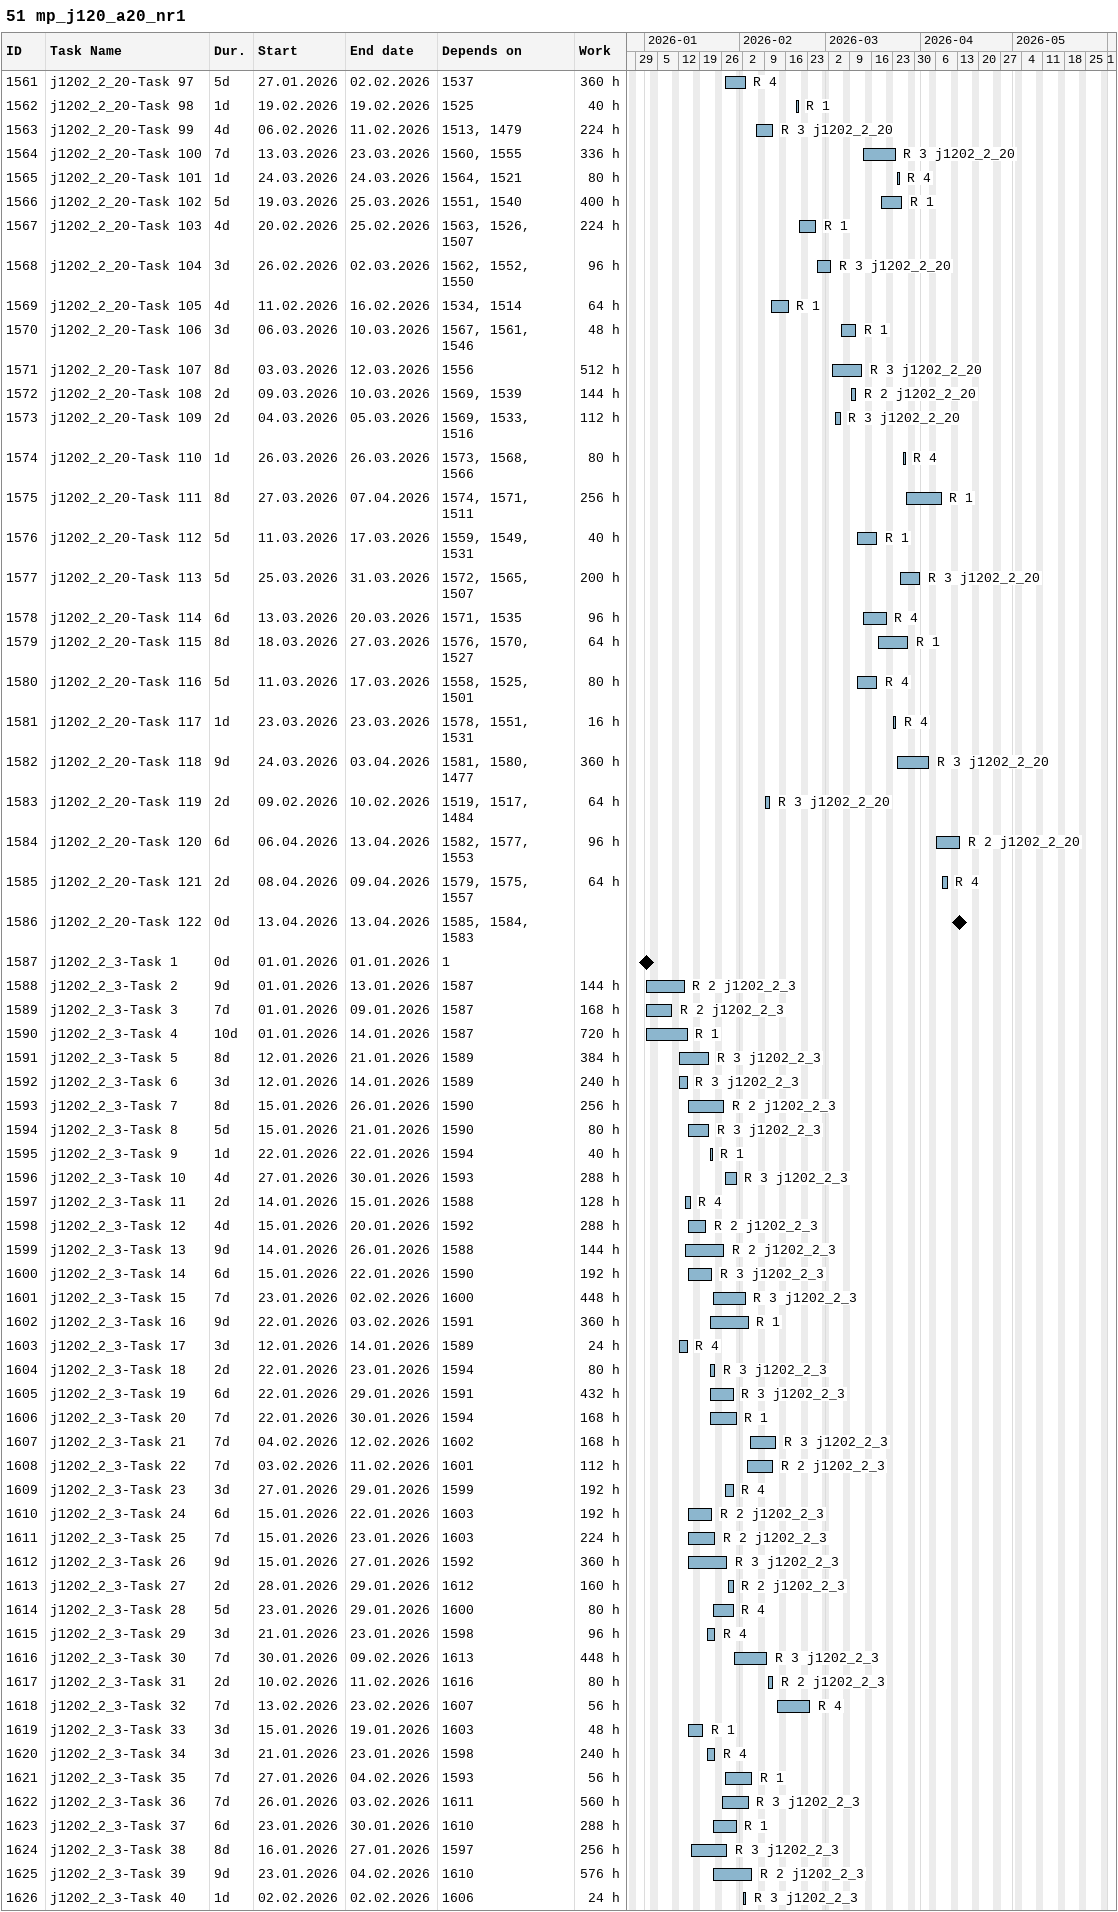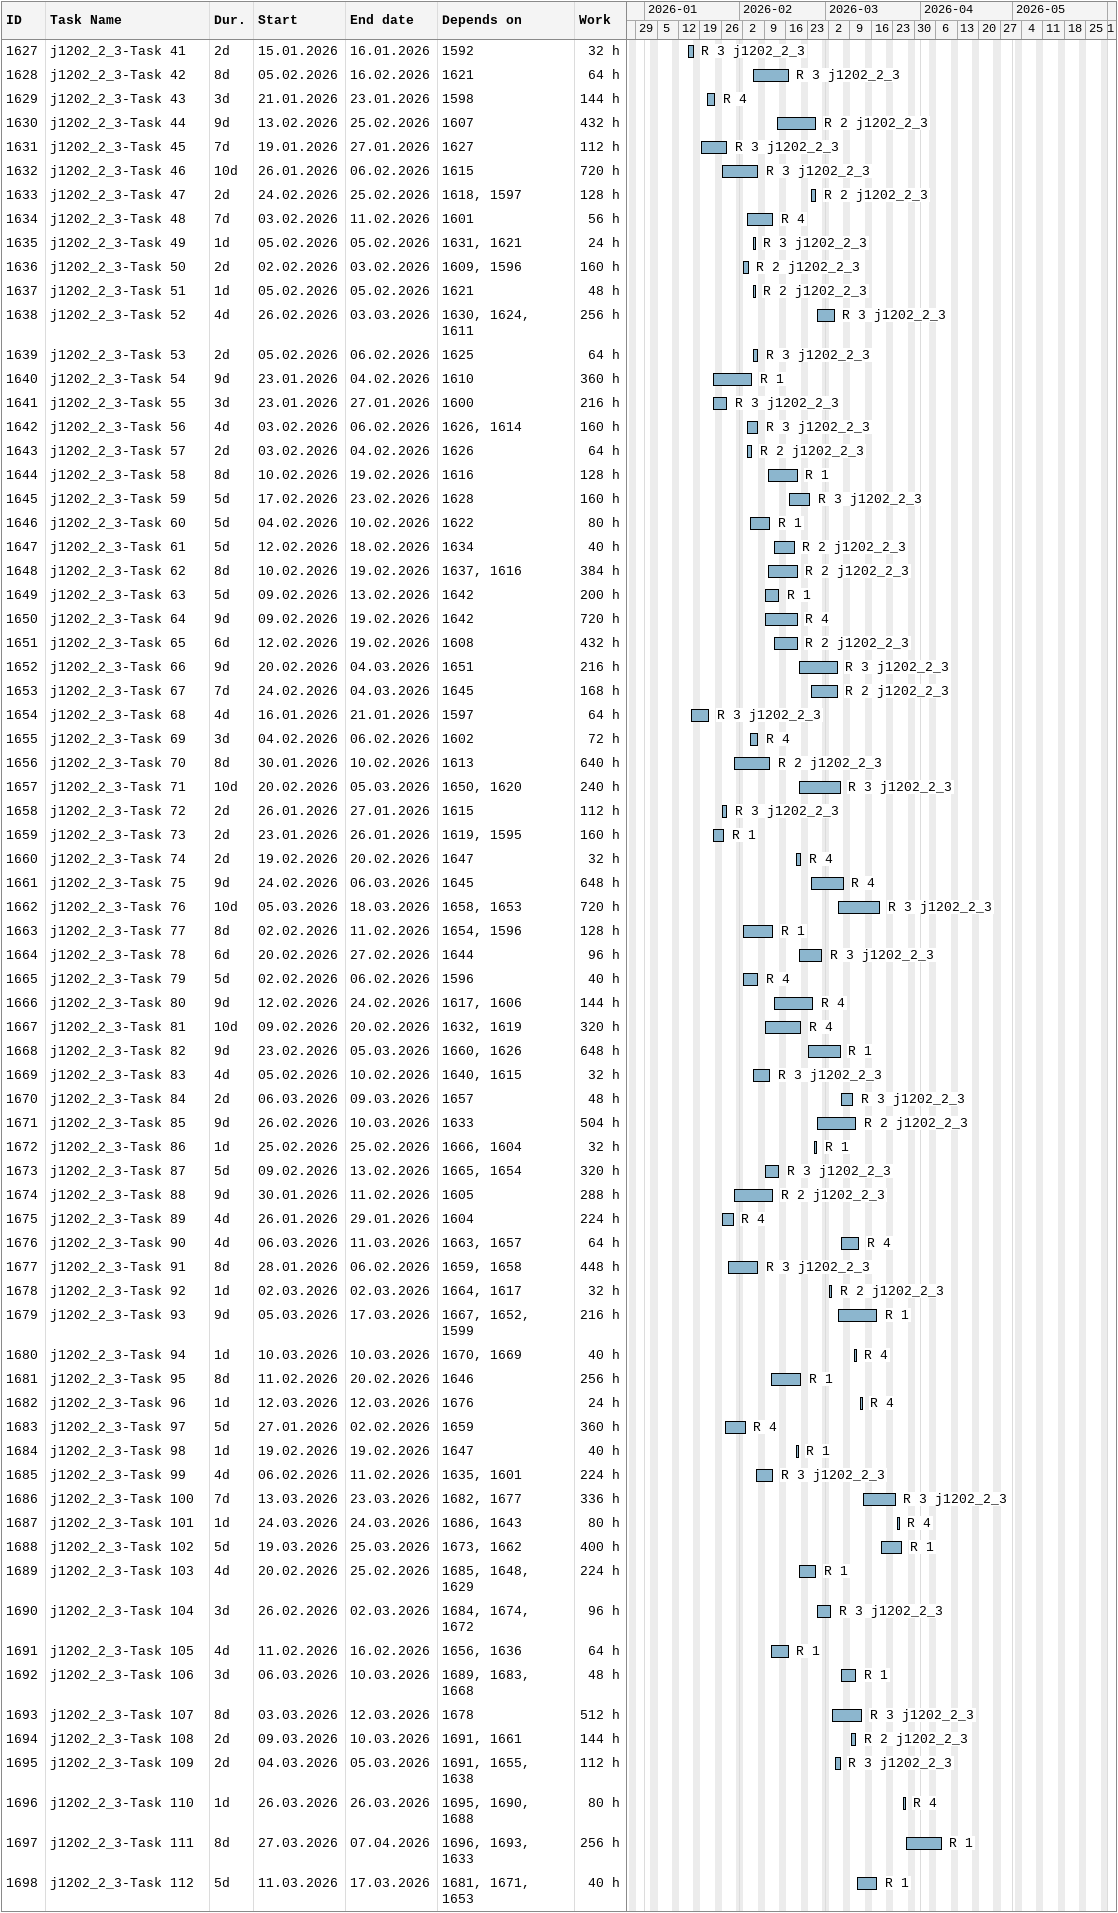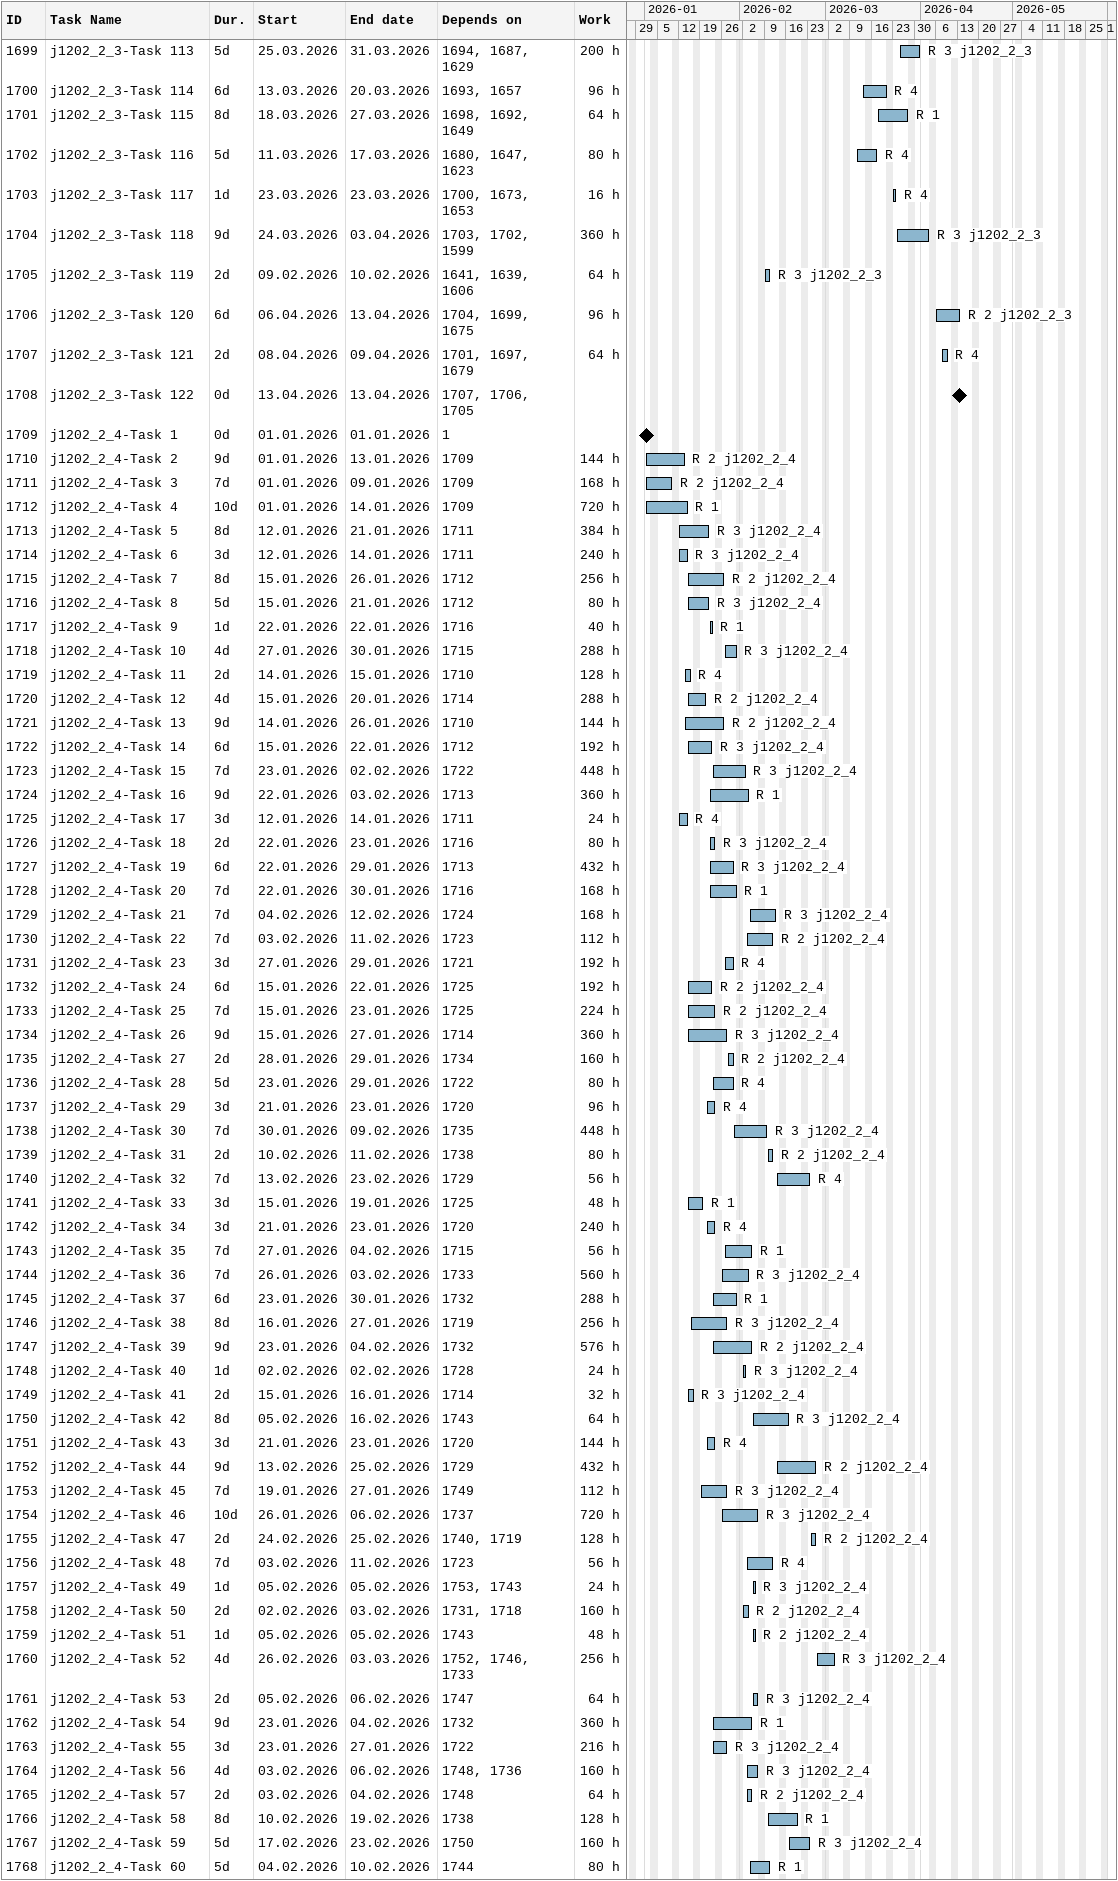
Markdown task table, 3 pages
51 mp_j120_a20_nr1

| ID | Task | Duration | Start | Finish | Predecessors | Resources | Work (h) |
|---|---|---|---|---|---|---|---|
| 1561 | j1202_2_20-Task 97 | 5d | 2026-01-27 | 2026-02-02 | 1537 | R 4 | 360 |
| 1562 | j1202_2_20-Task 98 | 1d | 2026-02-19 | 2026-02-19 | 1525 | R 1 | 40 |
| 1563 | j1202_2_20-Task 99 | 4d | 2026-02-06 | 2026-02-11 | 1513, 1479 | R 3 j1202_2_20 | 224 |
| 1564 | j1202_2_20-Task 100 | 7d | 2026-03-13 | 2026-03-23 | 1560, 1555 | R 3 j1202_2_20 | 336 |
| 1565 | j1202_2_20-Task 101 | 1d | 2026-03-24 | 2026-03-24 | 1564, 1521 | R 4 | 80 |
| 1566 | j1202_2_20-Task 102 | 5d | 2026-03-19 | 2026-03-25 | 1551, 1540 | R 1 | 400 |
| 1567 | j1202_2_20-Task 103 | 4d | 2026-02-20 | 2026-02-25 | 1563, 1526, 1507 | R 1 | 224 |
| 1568 | j1202_2_20-Task 104 | 3d | 2026-02-26 | 2026-03-02 | 1562, 1552, 1550 | R 3 j1202_2_20 | 96 |
| 1569 | j1202_2_20-Task 105 | 4d | 2026-02-11 | 2026-02-16 | 1534, 1514 | R 1 | 64 |
| 1570 | j1202_2_20-Task 106 | 3d | 2026-03-06 | 2026-03-10 | 1567, 1561, 1546 | R 1 | 48 |
| 1571 | j1202_2_20-Task 107 | 8d | 2026-03-03 | 2026-03-12 | 1556 | R 3 j1202_2_20 | 512 |
| 1572 | j1202_2_20-Task 108 | 2d | 2026-03-09 | 2026-03-10 | 1569, 1539 | R 2 j1202_2_20 | 144 |
| 1573 | j1202_2_20-Task 109 | 2d | 2026-03-04 | 2026-03-05 | 1569, 1533, 1516 | R 3 j1202_2_20 | 112 |
| 1574 | j1202_2_20-Task 110 | 1d | 2026-03-26 | 2026-03-26 | 1573, 1568, 1566 | R 4 | 80 |
| 1575 | j1202_2_20-Task 111 | 8d | 2026-03-27 | 2026-04-07 | 1574, 1571, 1511 | R 1 | 256 |
| 1576 | j1202_2_20-Task 112 | 5d | 2026-03-11 | 2026-03-17 | 1559, 1549, 1531 | R 1 | 40 |
| 1577 | j1202_2_20-Task 113 | 5d | 2026-03-25 | 2026-03-31 | 1572, 1565, 1507 | R 3 j1202_2_20 | 200 |
| 1578 | j1202_2_20-Task 114 | 6d | 2026-03-13 | 2026-03-20 | 1571, 1535 | R 4 | 96 |
| 1579 | j1202_2_20-Task 115 | 8d | 2026-03-18 | 2026-03-27 | 1576, 1570, 1527 | R 1 | 64 |
| 1580 | j1202_2_20-Task 116 | 5d | 2026-03-11 | 2026-03-17 | 1558, 1525, 1501 | R 4 | 80 |
| 1581 | j1202_2_20-Task 117 | 1d | 2026-03-23 | 2026-03-23 | 1578, 1551, 1531 | R 4 | 16 |
| 1582 | j1202_2_20-Task 118 | 9d | 2026-03-24 | 2026-04-03 | 1581, 1580, 1477 | R 3 j1202_2_20 | 360 |
| 1583 | j1202_2_20-Task 119 | 2d | 2026-02-09 | 2026-02-10 | 1519, 1517, 1484 | R 3 j1202_2_20 | 64 |
| 1584 | j1202_2_20-Task 120 | 6d | 2026-04-06 | 2026-04-13 | 1582, 1577, 1553 | R 2 j1202_2_20 | 96 |
| 1585 | j1202_2_20-Task 121 | 2d | 2026-04-08 | 2026-04-09 | 1579, 1575, 1557 | R 4 | 64 |
| 1586 | j1202_2_20-Task 122 | 0d | 2026-04-13 | 2026-04-13 | 1585, 1584, 1583 |  |  |
| 1587 | j1202_2_3-Task 1 | 0d | 2026-01-01 | 2026-01-01 | 1 |  |  |
| 1588 | j1202_2_3-Task 2 | 9d | 2026-01-01 | 2026-01-13 | 1587 | R 2 j1202_2_3 | 144 |
| 1589 | j1202_2_3-Task 3 | 7d | 2026-01-01 | 2026-01-09 | 1587 | R 2 j1202_2_3 | 168 |
| 1590 | j1202_2_3-Task 4 | 10d | 2026-01-01 | 2026-01-14 | 1587 | R 1 | 720 |
| 1591 | j1202_2_3-Task 5 | 8d | 2026-01-12 | 2026-01-21 | 1589 | R 3 j1202_2_3 | 384 |
| 1592 | j1202_2_3-Task 6 | 3d | 2026-01-12 | 2026-01-14 | 1589 | R 3 j1202_2_3 | 240 |
| 1593 | j1202_2_3-Task 7 | 8d | 2026-01-15 | 2026-01-26 | 1590 | R 2 j1202_2_3 | 256 |
| 1594 | j1202_2_3-Task 8 | 5d | 2026-01-15 | 2026-01-21 | 1590 | R 3 j1202_2_3 | 80 |
| 1595 | j1202_2_3-Task 9 | 1d | 2026-01-22 | 2026-01-22 | 1594 | R 1 | 40 |
| 1596 | j1202_2_3-Task 10 | 4d | 2026-01-27 | 2026-01-30 | 1593 | R 3 j1202_2_3 | 288 |
| 1597 | j1202_2_3-Task 11 | 2d | 2026-01-14 | 2026-01-15 | 1588 | R 4 | 128 |
| 1598 | j1202_2_3-Task 12 | 4d | 2026-01-15 | 2026-01-20 | 1592 | R 2 j1202_2_3 | 288 |
| 1599 | j1202_2_3-Task 13 | 9d | 2026-01-14 | 2026-01-26 | 1588 | R 2 j1202_2_3 | 144 |
| 1600 | j1202_2_3-Task 14 | 6d | 2026-01-15 | 2026-01-22 | 1590 | R 3 j1202_2_3 | 192 |
| 1601 | j1202_2_3-Task 15 | 7d | 2026-01-23 | 2026-02-02 | 1600 | R 3 j1202_2_3 | 448 |
| 1602 | j1202_2_3-Task 16 | 9d | 2026-01-22 | 2026-02-03 | 1591 | R 1 | 360 |
| 1603 | j1202_2_3-Task 17 | 3d | 2026-01-12 | 2026-01-14 | 1589 | R 4 | 24 |
| 1604 | j1202_2_3-Task 18 | 2d | 2026-01-22 | 2026-01-23 | 1594 | R 3 j1202_2_3 | 80 |
| 1605 | j1202_2_3-Task 19 | 6d | 2026-01-22 | 2026-01-29 | 1591 | R 3 j1202_2_3 | 432 |
| 1606 | j1202_2_3-Task 20 | 7d | 2026-01-22 | 2026-01-30 | 1594 | R 1 | 168 |
| 1607 | j1202_2_3-Task 21 | 7d | 2026-02-04 | 2026-02-12 | 1602 | R 3 j1202_2_3 | 168 |
| 1608 | j1202_2_3-Task 22 | 7d | 2026-02-03 | 2026-02-11 | 1601 | R 2 j1202_2_3 | 112 |
| 1609 | j1202_2_3-Task 23 | 3d | 2026-01-27 | 2026-01-29 | 1599 | R 4 | 192 |
| 1610 | j1202_2_3-Task 24 | 6d | 2026-01-15 | 2026-01-22 | 1603 | R 2 j1202_2_3 | 192 |
| 1611 | j1202_2_3-Task 25 | 7d | 2026-01-15 | 2026-01-23 | 1603 | R 2 j1202_2_3 | 224 |
| 1612 | j1202_2_3-Task 26 | 9d | 2026-01-15 | 2026-01-27 | 1592 | R 3 j1202_2_3 | 360 |
| 1613 | j1202_2_3-Task 27 | 2d | 2026-01-28 | 2026-01-29 | 1612 | R 2 j1202_2_3 | 160 |
| 1614 | j1202_2_3-Task 28 | 5d | 2026-01-23 | 2026-01-29 | 1600 | R 4 | 80 |
| 1615 | j1202_2_3-Task 29 | 3d | 2026-01-21 | 2026-01-23 | 1598 | R 4 | 96 |
| 1616 | j1202_2_3-Task 30 | 7d | 2026-01-30 | 2026-02-09 | 1613 | R 3 j1202_2_3 | 448 |
| 1617 | j1202_2_3-Task 31 | 2d | 2026-02-10 | 2026-02-11 | 1616 | R 2 j1202_2_3 | 80 |
| 1618 | j1202_2_3-Task 32 | 7d | 2026-02-13 | 2026-02-23 | 1607 | R 4 | 56 |
| 1619 | j1202_2_3-Task 33 | 3d | 2026-01-15 | 2026-01-19 | 1603 | R 1 | 48 |
| 1620 | j1202_2_3-Task 34 | 3d | 2026-01-21 | 2026-01-23 | 1598 | R 4 | 240 |
| 1621 | j1202_2_3-Task 35 | 7d | 2026-01-27 | 2026-02-04 | 1593 | R 1 | 56 |
| 1622 | j1202_2_3-Task 36 | 7d | 2026-01-26 | 2026-02-03 | 1611 | R 3 j1202_2_3 | 560 |
| 1623 | j1202_2_3-Task 37 | 6d | 2026-01-23 | 2026-01-30 | 1610 | R 1 | 288 |
| 1624 | j1202_2_3-Task 38 | 8d | 2026-01-16 | 2026-01-27 | 1597 | R 3 j1202_2_3 | 256 |
| 1625 | j1202_2_3-Task 39 | 9d | 2026-01-23 | 2026-02-04 | 1610 | R 2 j1202_2_3 | 576 |
| 1626 | j1202_2_3-Task 40 | 1d | 2026-02-02 | 2026-02-02 | 1606 | R 3 j1202_2_3 | 24 |
| 1627 | j1202_2_3-Task 41 | 2d | 2026-01-15 | 2026-01-16 | 1592 | R 3 j1202_2_3 | 32 |
| 1628 | j1202_2_3-Task 42 | 8d | 2026-02-05 | 2026-02-16 | 1621 | R 3 j1202_2_3 | 64 |
| 1629 | j1202_2_3-Task 43 | 3d | 2026-01-21 | 2026-01-23 | 1598 | R 4 | 144 |
| 1630 | j1202_2_3-Task 44 | 9d | 2026-02-13 | 2026-02-25 | 1607 | R 2 j1202_2_3 | 432 |
| 1631 | j1202_2_3-Task 45 | 7d | 2026-01-19 | 2026-01-27 | 1627 | R 3 j1202_2_3 | 112 |
| 1632 | j1202_2_3-Task 46 | 10d | 2026-01-26 | 2026-02-06 | 1615 | R 3 j1202_2_3 | 720 |
| 1633 | j1202_2_3-Task 47 | 2d | 2026-02-24 | 2026-02-25 | 1618, 1597 | R 2 j1202_2_3 | 128 |
| 1634 | j1202_2_3-Task 48 | 7d | 2026-02-03 | 2026-02-11 | 1601 | R 4 | 56 |
| 1635 | j1202_2_3-Task 49 | 1d | 2026-02-05 | 2026-02-05 | 1631, 1621 | R 3 j1202_2_3 | 24 |
| 1636 | j1202_2_3-Task 50 | 2d | 2026-02-02 | 2026-02-03 | 1609, 1596 | R 2 j1202_2_3 | 160 |
| 1637 | j1202_2_3-Task 51 | 1d | 2026-02-05 | 2026-02-05 | 1621 | R 2 j1202_2_3 | 48 |
| 1638 | j1202_2_3-Task 52 | 4d | 2026-02-26 | 2026-03-03 | 1630, 1624, 1611 | R 3 j1202_2_3 | 256 |
| 1639 | j1202_2_3-Task 53 | 2d | 2026-02-05 | 2026-02-06 | 1625 | R 3 j1202_2_3 | 64 |
| 1640 | j1202_2_3-Task 54 | 9d | 2026-01-23 | 2026-02-04 | 1610 | R 1 | 360 |
| 1641 | j1202_2_3-Task 55 | 3d | 2026-01-23 | 2026-01-27 | 1600 | R 3 j1202_2_3 | 216 |
| 1642 | j1202_2_3-Task 56 | 4d | 2026-02-03 | 2026-02-06 | 1626, 1614 | R 3 j1202_2_3 | 160 |
| 1643 | j1202_2_3-Task 57 | 2d | 2026-02-03 | 2026-02-04 | 1626 | R 2 j1202_2_3 | 64 |
| 1644 | j1202_2_3-Task 58 | 8d | 2026-02-10 | 2026-02-19 | 1616 | R 1 | 128 |
| 1645 | j1202_2_3-Task 59 | 5d | 2026-02-17 | 2026-02-23 | 1628 | R 3 j1202_2_3 | 160 |
| 1646 | j1202_2_3-Task 60 | 5d | 2026-02-04 | 2026-02-10 | 1622 | R 1 | 80 |
| 1647 | j1202_2_3-Task 61 | 5d | 2026-02-12 | 2026-02-18 | 1634 | R 2 j1202_2_3 | 40 |
| 1648 | j1202_2_3-Task 62 | 8d | 2026-02-10 | 2026-02-19 | 1637, 1616 | R 2 j1202_2_3 | 384 |
| 1649 | j1202_2_3-Task 63 | 5d | 2026-02-09 | 2026-02-13 | 1642 | R 1 | 200 |
| 1650 | j1202_2_3-Task 64 | 9d | 2026-02-09 | 2026-02-19 | 1642 | R 4 | 720 |
| 1651 | j1202_2_3-Task 65 | 6d | 2026-02-12 | 2026-02-19 | 1608 | R 2 j1202_2_3 | 432 |
| 1652 | j1202_2_3-Task 66 | 9d | 2026-02-20 | 2026-03-04 | 1651 | R 3 j1202_2_3 | 216 |
| 1653 | j1202_2_3-Task 67 | 7d | 2026-02-24 | 2026-03-04 | 1645 | R 2 j1202_2_3 | 168 |
| 1654 | j1202_2_3-Task 68 | 4d | 2026-01-16 | 2026-01-21 | 1597 | R 3 j1202_2_3 | 64 |
| 1655 | j1202_2_3-Task 69 | 3d | 2026-02-04 | 2026-02-06 | 1602 | R 4 | 72 |
| 1656 | j1202_2_3-Task 70 | 8d | 2026-01-30 | 2026-02-10 | 1613 | R 2 j1202_2_3 | 640 |
| 1657 | j1202_2_3-Task 71 | 10d | 2026-02-20 | 2026-03-05 | 1650, 1620 | R 3 j1202_2_3 | 240 |
| 1658 | j1202_2_3-Task 72 | 2d | 2026-01-26 | 2026-01-27 | 1615 | R 3 j1202_2_3 | 112 |
| 1659 | j1202_2_3-Task 73 | 2d | 2026-01-23 | 2026-01-26 | 1619, 1595 | R 1 | 160 |
| 1660 | j1202_2_3-Task 74 | 2d | 2026-02-19 | 2026-02-20 | 1647 | R 4 | 32 |
| 1661 | j1202_2_3-Task 75 | 9d | 2026-02-24 | 2026-03-06 | 1645 | R 4 | 648 |
| 1662 | j1202_2_3-Task 76 | 10d | 2026-03-05 | 2026-03-18 | 1658, 1653 | R 3 j1202_2_3 | 720 |
| 1663 | j1202_2_3-Task 77 | 8d | 2026-02-02 | 2026-02-11 | 1654, 1596 | R 1 | 128 |
| 1664 | j1202_2_3-Task 78 | 6d | 2026-02-20 | 2026-02-27 | 1644 | R 3 j1202_2_3 | 96 |
| 1665 | j1202_2_3-Task 79 | 5d | 2026-02-02 | 2026-02-06 | 1596 | R 4 | 40 |
| 1666 | j1202_2_3-Task 80 | 9d | 2026-02-12 | 2026-02-24 | 1617, 1606 | R 4 | 144 |
| 1667 | j1202_2_3-Task 81 | 10d | 2026-02-09 | 2026-02-20 | 1632, 1619 | R 4 | 320 |
| 1668 | j1202_2_3-Task 82 | 9d | 2026-02-23 | 2026-03-05 | 1660, 1626 | R 1 | 648 |
| 1669 | j1202_2_3-Task 83 | 4d | 2026-02-05 | 2026-02-10 | 1640, 1615 | R 3 j1202_2_3 | 32 |
| 1670 | j1202_2_3-Task 84 | 2d | 2026-03-06 | 2026-03-09 | 1657 | R 3 j1202_2_3 | 48 |
| 1671 | j1202_2_3-Task 85 | 9d | 2026-02-26 | 2026-03-10 | 1633 | R 2 j1202_2_3 | 504 |
| 1672 | j1202_2_3-Task 86 | 1d | 2026-02-25 | 2026-02-25 | 1666, 1604 | R 1 | 32 |
| 1673 | j1202_2_3-Task 87 | 5d | 2026-02-09 | 2026-02-13 | 1665, 1654 | R 3 j1202_2_3 | 320 |
| 1674 | j1202_2_3-Task 88 | 9d | 2026-01-30 | 2026-02-11 | 1605 | R 2 j1202_2_3 | 288 |
| 1675 | j1202_2_3-Task 89 | 4d | 2026-01-26 | 2026-01-29 | 1604 | R 4 | 224 |
| 1676 | j1202_2_3-Task 90 | 4d | 2026-03-06 | 2026-03-11 | 1663, 1657 | R 4 | 64 |
| 1677 | j1202_2_3-Task 91 | 8d | 2026-01-28 | 2026-02-06 | 1659, 1658 | R 3 j1202_2_3 | 448 |
| 1678 | j1202_2_3-Task 92 | 1d | 2026-03-02 | 2026-03-02 | 1664, 1617 | R 2 j1202_2_3 | 32 |
| 1679 | j1202_2_3-Task 93 | 9d | 2026-03-05 | 2026-03-17 | 1667, 1652, 1599 | R 1 | 216 |
| 1680 | j1202_2_3-Task 94 | 1d | 2026-03-10 | 2026-03-10 | 1670, 1669 | R 4 | 40 |
| 1681 | j1202_2_3-Task 95 | 8d | 2026-02-11 | 2026-02-20 | 1646 | R 1 | 256 |
| 1682 | j1202_2_3-Task 96 | 1d | 2026-03-12 | 2026-03-12 | 1676 | R 4 | 24 |
| 1683 | j1202_2_3-Task 97 | 5d | 2026-01-27 | 2026-02-02 | 1659 | R 4 | 360 |
| 1684 | j1202_2_3-Task 98 | 1d | 2026-02-19 | 2026-02-19 | 1647 | R 1 | 40 |
| 1685 | j1202_2_3-Task 99 | 4d | 2026-02-06 | 2026-02-11 | 1635, 1601 | R 3 j1202_2_3 | 224 |
| 1686 | j1202_2_3-Task 100 | 7d | 2026-03-13 | 2026-03-23 | 1682, 1677 | R 3 j1202_2_3 | 336 |
| 1687 | j1202_2_3-Task 101 | 1d | 2026-03-24 | 2026-03-24 | 1686, 1643 | R 4 | 80 |
| 1688 | j1202_2_3-Task 102 | 5d | 2026-03-19 | 2026-03-25 | 1673, 1662 | R 1 | 400 |
| 1689 | j1202_2_3-Task 103 | 4d | 2026-02-20 | 2026-02-25 | 1685, 1648, 1629 | R 1 | 224 |
| 1690 | j1202_2_3-Task 104 | 3d | 2026-02-26 | 2026-03-02 | 1684, 1674, 1672 | R 3 j1202_2_3 | 96 |
| 1691 | j1202_2_3-Task 105 | 4d | 2026-02-11 | 2026-02-16 | 1656, 1636 | R 1 | 64 |
| 1692 | j1202_2_3-Task 106 | 3d | 2026-03-06 | 2026-03-10 | 1689, 1683, 1668 | R 1 | 48 |
| 1693 | j1202_2_3-Task 107 | 8d | 2026-03-03 | 2026-03-12 | 1678 | R 3 j1202_2_3 | 512 |
| 1694 | j1202_2_3-Task 108 | 2d | 2026-03-09 | 2026-03-10 | 1691, 1661 | R 2 j1202_2_3 | 144 |
| 1695 | j1202_2_3-Task 109 | 2d | 2026-03-04 | 2026-03-05 | 1691, 1655, 1638 | R 3 j1202_2_3 | 112 |
| 1696 | j1202_2_3-Task 110 | 1d | 2026-03-26 | 2026-03-26 | 1695, 1690, 1688 | R 4 | 80 |
| 1697 | j1202_2_3-Task 111 | 8d | 2026-03-27 | 2026-04-07 | 1696, 1693, 1633 | R 1 | 256 |
| 1698 | j1202_2_3-Task 112 | 5d | 2026-03-11 | 2026-03-17 | 1681, 1671, 1653 | R 1 | 40 |
| 1699 | j1202_2_3-Task 113 | 5d | 2026-03-25 | 2026-03-31 | 1694, 1687, 1629 | R 3 j1202_2_3 | 200 |
| 1700 | j1202_2_3-Task 114 | 6d | 2026-03-13 | 2026-03-20 | 1693, 1657 | R 4 | 96 |
| 1701 | j1202_2_3-Task 115 | 8d | 2026-03-18 | 2026-03-27 | 1698, 1692, 1649 | R 1 | 64 |
| 1702 | j1202_2_3-Task 116 | 5d | 2026-03-11 | 2026-03-17 | 1680, 1647, 1623 | R 4 | 80 |
| 1703 | j1202_2_3-Task 117 | 1d | 2026-03-23 | 2026-03-23 | 1700, 1673, 1653 | R 4 | 16 |
| 1704 | j1202_2_3-Task 118 | 9d | 2026-03-24 | 2026-04-03 | 1703, 1702, 1599 | R 3 j1202_2_3 | 360 |
| 1705 | j1202_2_3-Task 119 | 2d | 2026-02-09 | 2026-02-10 | 1641, 1639, 1606 | R 3 j1202_2_3 | 64 |
| 1706 | j1202_2_3-Task 120 | 6d | 2026-04-06 | 2026-04-13 | 1704, 1699, 1675 | R 2 j1202_2_3 | 96 |
| 1707 | j1202_2_3-Task 121 | 2d | 2026-04-08 | 2026-04-09 | 1701, 1697, 1679 | R 4 | 64 |
| 1708 | j1202_2_3-Task 122 | 0d | 2026-04-13 | 2026-04-13 | 1707, 1706, 1705 |  |  |
| 1709 | j1202_2_4-Task 1 | 0d | 2026-01-01 | 2026-01-01 | 1 |  |  |
| 1710 | j1202_2_4-Task 2 | 9d | 2026-01-01 | 2026-01-13 | 1709 | R 2 j1202_2_4 | 144 |
| 1711 | j1202_2_4-Task 3 | 7d | 2026-01-01 | 2026-01-09 | 1709 | R 2 j1202_2_4 | 168 |
| 1712 | j1202_2_4-Task 4 | 10d | 2026-01-01 | 2026-01-14 | 1709 | R 1 | 720 |
| 1713 | j1202_2_4-Task 5 | 8d | 2026-01-12 | 2026-01-21 | 1711 | R 3 j1202_2_4 | 384 |
| 1714 | j1202_2_4-Task 6 | 3d | 2026-01-12 | 2026-01-14 | 1711 | R 3 j1202_2_4 | 240 |
| 1715 | j1202_2_4-Task 7 | 8d | 2026-01-15 | 2026-01-26 | 1712 | R 2 j1202_2_4 | 256 |
| 1716 | j1202_2_4-Task 8 | 5d | 2026-01-15 | 2026-01-21 | 1712 | R 3 j1202_2_4 | 80 |
| 1717 | j1202_2_4-Task 9 | 1d | 2026-01-22 | 2026-01-22 | 1716 | R 1 | 40 |
| 1718 | j1202_2_4-Task 10 | 4d | 2026-01-27 | 2026-01-30 | 1715 | R 3 j1202_2_4 | 288 |
| 1719 | j1202_2_4-Task 11 | 2d | 2026-01-14 | 2026-01-15 | 1710 | R 4 | 128 |
| 1720 | j1202_2_4-Task 12 | 4d | 2026-01-15 | 2026-01-20 | 1714 | R 2 j1202_2_4 | 288 |
| 1721 | j1202_2_4-Task 13 | 9d | 2026-01-14 | 2026-01-26 | 1710 | R 2 j1202_2_4 | 144 |
| 1722 | j1202_2_4-Task 14 | 6d | 2026-01-15 | 2026-01-22 | 1712 | R 3 j1202_2_4 | 192 |
| 1723 | j1202_2_4-Task 15 | 7d | 2026-01-23 | 2026-02-02 | 1722 | R 3 j1202_2_4 | 448 |
| 1724 | j1202_2_4-Task 16 | 9d | 2026-01-22 | 2026-02-03 | 1713 | R 1 | 360 |
| 1725 | j1202_2_4-Task 17 | 3d | 2026-01-12 | 2026-01-14 | 1711 | R 4 | 24 |
| 1726 | j1202_2_4-Task 18 | 2d | 2026-01-22 | 2026-01-23 | 1716 | R 3 j1202_2_4 | 80 |
| 1727 | j1202_2_4-Task 19 | 6d | 2026-01-22 | 2026-01-29 | 1713 | R 3 j1202_2_4 | 432 |
| 1728 | j1202_2_4-Task 20 | 7d | 2026-01-22 | 2026-01-30 | 1716 | R 1 | 168 |
| 1729 | j1202_2_4-Task 21 | 7d | 2026-02-04 | 2026-02-12 | 1724 | R 3 j1202_2_4 | 168 |
| 1730 | j1202_2_4-Task 22 | 7d | 2026-02-03 | 2026-02-11 | 1723 | R 2 j1202_2_4 | 112 |
| 1731 | j1202_2_4-Task 23 | 3d | 2026-01-27 | 2026-01-29 | 1721 | R 4 | 192 |
| 1732 | j1202_2_4-Task 24 | 6d | 2026-01-15 | 2026-01-22 | 1725 | R 2 j1202_2_4 | 192 |
| 1733 | j1202_2_4-Task 25 | 7d | 2026-01-15 | 2026-01-23 | 1725 | R 2 j1202_2_4 | 224 |
| 1734 | j1202_2_4-Task 26 | 9d | 2026-01-15 | 2026-01-27 | 1714 | R 3 j1202_2_4 | 360 |
| 1735 | j1202_2_4-Task 27 | 2d | 2026-01-28 | 2026-01-29 | 1734 | R 2 j1202_2_4 | 160 |
| 1736 | j1202_2_4-Task 28 | 5d | 2026-01-23 | 2026-01-29 | 1722 | R 4 | 80 |
| 1737 | j1202_2_4-Task 29 | 3d | 2026-01-21 | 2026-01-23 | 1720 | R 4 | 96 |
| 1738 | j1202_2_4-Task 30 | 7d | 2026-01-30 | 2026-02-09 | 1735 | R 3 j1202_2_4 | 448 |
| 1739 | j1202_2_4-Task 31 | 2d | 2026-02-10 | 2026-02-11 | 1738 | R 2 j1202_2_4 | 80 |
| 1740 | j1202_2_4-Task 32 | 7d | 2026-02-13 | 2026-02-23 | 1729 | R 4 | 56 |
| 1741 | j1202_2_4-Task 33 | 3d | 2026-01-15 | 2026-01-19 | 1725 | R 1 | 48 |
| 1742 | j1202_2_4-Task 34 | 3d | 2026-01-21 | 2026-01-23 | 1720 | R 4 | 240 |
| 1743 | j1202_2_4-Task 35 | 7d | 2026-01-27 | 2026-02-04 | 1715 | R 1 | 56 |
| 1744 | j1202_2_4-Task 36 | 7d | 2026-01-26 | 2026-02-03 | 1733 | R 3 j1202_2_4 | 560 |
| 1745 | j1202_2_4-Task 37 | 6d | 2026-01-23 | 2026-01-30 | 1732 | R 1 | 288 |
| 1746 | j1202_2_4-Task 38 | 8d | 2026-01-16 | 2026-01-27 | 1719 | R 3 j1202_2_4 | 256 |
| 1747 | j1202_2_4-Task 39 | 9d | 2026-01-23 | 2026-02-04 | 1732 | R 2 j1202_2_4 | 576 |
| 1748 | j1202_2_4-Task 40 | 1d | 2026-02-02 | 2026-02-02 | 1728 | R 3 j1202_2_4 | 24 |
| 1749 | j1202_2_4-Task 41 | 2d | 2026-01-15 | 2026-01-16 | 1714 | R 3 j1202_2_4 | 32 |
| 1750 | j1202_2_4-Task 42 | 8d | 2026-02-05 | 2026-02-16 | 1743 | R 3 j1202_2_4 | 64 |
| 1751 | j1202_2_4-Task 43 | 3d | 2026-01-21 | 2026-01-23 | 1720 | R 4 | 144 |
| 1752 | j1202_2_4-Task 44 | 9d | 2026-02-13 | 2026-02-25 | 1729 | R 2 j1202_2_4 | 432 |
| 1753 | j1202_2_4-Task 45 | 7d | 2026-01-19 | 2026-01-27 | 1749 | R 3 j1202_2_4 | 112 |
| 1754 | j1202_2_4-Task 46 | 10d | 2026-01-26 | 2026-02-06 | 1737 | R 3 j1202_2_4 | 720 |
| 1755 | j1202_2_4-Task 47 | 2d | 2026-02-24 | 2026-02-25 | 1740, 1719 | R 2 j1202_2_4 | 128 |
| 1756 | j1202_2_4-Task 48 | 7d | 2026-02-03 | 2026-02-11 | 1723 | R 4 | 56 |
| 1757 | j1202_2_4-Task 49 | 1d | 2026-02-05 | 2026-02-05 | 1753, 1743 | R 3 j1202_2_4 | 24 |
| 1758 | j1202_2_4-Task 50 | 2d | 2026-02-02 | 2026-02-03 | 1731, 1718 | R 2 j1202_2_4 | 160 |
| 1759 | j1202_2_4-Task 51 | 1d | 2026-02-05 | 2026-02-05 | 1743 | R 2 j1202_2_4 | 48 |
| 1760 | j1202_2_4-Task 52 | 4d | 2026-02-26 | 2026-03-03 | 1752, 1746, 1733 | R 3 j1202_2_4 | 256 |
| 1761 | j1202_2_4-Task 53 | 2d | 2026-02-05 | 2026-02-06 | 1747 | R 3 j1202_2_4 | 64 |
| 1762 | j1202_2_4-Task 54 | 9d | 2026-01-23 | 2026-02-04 | 1732 | R 1 | 360 |
| 1763 | j1202_2_4-Task 55 | 3d | 2026-01-23 | 2026-01-27 | 1722 | R 3 j1202_2_4 | 216 |
| 1764 | j1202_2_4-Task 56 | 4d | 2026-02-03 | 2026-02-06 | 1748, 1736 | R 3 j1202_2_4 | 160 |
| 1765 | j1202_2_4-Task 57 | 2d | 2026-02-03 | 2026-02-04 | 1748 | R 2 j1202_2_4 | 64 |
| 1766 | j1202_2_4-Task 58 | 8d | 2026-02-10 | 2026-02-19 | 1738 | R 1 | 128 |
| 1767 | j1202_2_4-Task 59 | 5d | 2026-02-17 | 2026-02-23 | 1750 | R 3 j1202_2_4 | 160 |
| 1768 | j1202_2_4-Task 60 | 5d | 2026-02-04 | 2026-02-10 | 1744 | R 1 | 80 |
